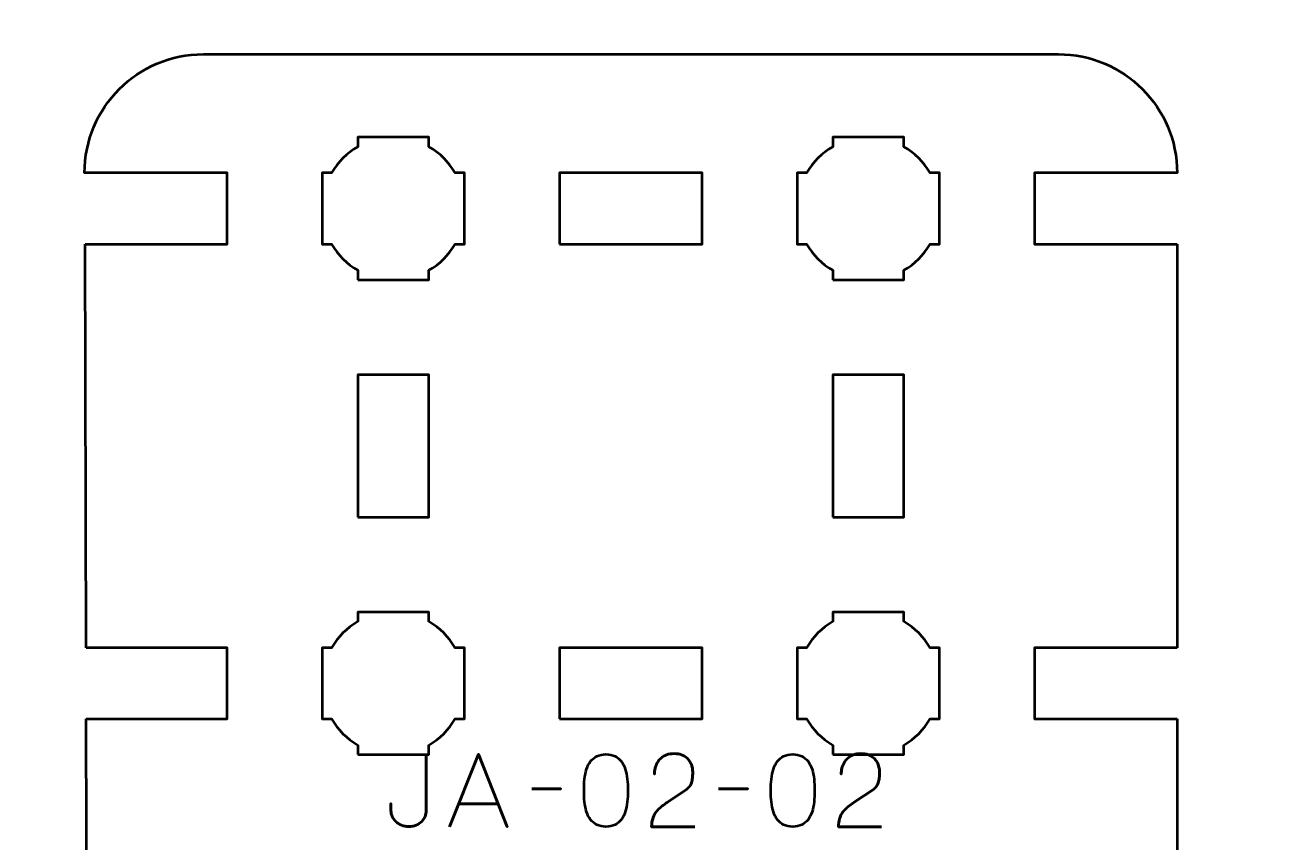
# Model space of a CAD drawing. Header units: centimetres. Extents: x -21 to 0, y -29.7 to 0.
# Drawn here: x -10.5 to -5.18, y -26.37 to -22.93 of the extents above; entities that cross this region are included whole.
import ezdxf

# ---------------------------------------------------------------- set-up
doc = ezdxf.new("R2010")
doc.units = ezdxf.units.CM
doc.header["$MEASUREMENT"] = 0
doc.layers.add('Layer 1', color=7, linetype='Continuous')

msp = doc.modelspace()

# ---------------------------------------------------------------- linework, layer by layer
at = {"layer": 'Layer 1', "lineweight": 53}
for points in [[(-8.25001, -23.85), (-7.65001, -23.85), (-7.65001, -23.55), (-8.25001, -23.55), (-8.25001, -23.85)], [(-8.25001, -25.85), (-7.65001, -25.85), (-7.65001, -25.55), (-8.25001, -25.55), (-8.25001, -25.85)]]:
    msp.add_lwpolyline(points, close=True, dxfattribs=at)
at = {"layer": 'Layer 1', "color": 1, "lineweight": 53}
msp.add_open_spline([(-21.00003, -29.19995), (-21.00003, -29.19995), (-21.00003, -3.49992), (-21.00003, -3.49992), (-21.00003, -3.49992), (-21.00003, -3.41709), (-20.93286, -3.34992), (-20.85003, -3.34992), (-20.85003, -3.34992), (-20.7672, -3.34992), (-20.70003, -3.28275), (-20.70003, -3.19992), (-20.70003, -3.19992), (-20.70003, -3.11709), (-20.7672, -3.04992), (-20.85003, -3.04992), (-20.85003, -3.04992), (-20.93286, -3.04992), (-21.00003, -2.98275), (-21.00003, -2.89992), (-21.00003, -2.89992), (-21.00003, -2.81709), (-20.93286, -2.74992), (-20.85003, -2.74992), (-20.85003, -2.74992), (-20.7672, -2.74992), (-20.70003, -2.68275), (-20.70003, -2.59992), (-20.70003, -2.59992), (-20.70003, -2.51709), (-20.7672, -2.44992), (-20.85003, -2.44992), (-20.85003, -2.44992), (-20.93286, -2.44992), (-21.00003, -2.38275), (-21.00003, -2.29992), (-21.00003, -2.29992), (-21.00003, -2.21709), (-20.93286, -2.14992), (-20.85003, -2.14992), (-20.85003, -2.14992), (-20.7672, -2.14992), (-20.70003, -2.08275), (-20.70003, -1.99992), (-20.70003, -1.99992), (-20.70003, -1.91709), (-20.7672, -1.84992), (-20.85003, -1.84992), (-20.85003, -1.84992), (-20.93286, -1.84992), (-21.00003, -1.78275), (-21.00003, -1.69992), (-21.00003, -1.69992), (-21.00003, -1.61709), (-20.93286, -1.54992), (-20.85003, -1.54992), (-20.85003, -1.54992), (-20.7672, -1.54992), (-20.70003, -1.48275), (-20.70003, -1.39992), (-20.70003, -1.39992), (-20.70003, -1.31709), (-20.7672, -1.24992), (-20.85003, -1.24992), (-20.85003, -1.24992), (-20.93286, -1.24992), (-21.00003, -1.18275), (-21.00003, -1.09992), (-21.00003, -1.09992), (-21.00003, -1.09992), (-21.00003, -0.49992), (-21.00003, -0.49992), (-21.00003, -0.49992), (-21.00003, -0.22295), (-20.77694, 0.00004), (-20.49994, 0.00004), (-20.49994, 0.00004), (-20.49994, 0.00004), (-0.50008, 0.00004), (-0.50008, 0.00004), (-0.50008, 0.00004), (-0.22294, 0.00004), (0.00002, -0.22295), (0.00002, -0.49992), (0.00002, -0.49992), (0.00002, -0.49992), (0.00002, -29.19995), (0.00002, -29.19995), (0.00002, -29.19995), (0.00002, -29.47695), (-0.22294, -29.70004), (-0.50008, -29.70004), (-0.50008, -29.70004), (-0.50008, -29.70004), (-20.49994, -29.70004), (-20.49994, -29.70004), (-20.49994, -29.70004), (-20.77694, -29.70004), (-21.00003, -29.47695), (-21.00003, -29.19995)], degree=3, knots=[0, 0, 0, 0, 0.04, 0.04, 0.04, 0.04, 0.08, 0.08, 0.08, 0.08, 0.12, 0.12, 0.12, 0.12, 0.16, 0.16, 0.16, 0.16, 0.2, 0.2, 0.2, 0.2, 0.24, 0.24, 0.24, 0.24, 0.28, 0.28, 0.28, 0.28, 0.32, 0.32, 0.32, 0.32, 0.36, 0.36, 0.36, 0.36, 0.4, 0.4, 0.4, 0.4, 0.44, 0.44, 0.44, 0.44, 0.48, 0.48, 0.48, 0.48, 0.52, 0.52, 0.52, 0.52, 0.56, 0.56, 0.56, 0.56, 0.6, 0.6, 0.6, 0.6, 0.64, 0.64, 0.64, 0.64, 0.68, 0.68, 0.68, 0.68, 0.72, 0.72, 0.72, 0.72, 0.76, 0.76, 0.76, 0.76, 0.8, 0.8, 0.8, 0.8, 0.84, 0.84, 0.84, 0.84, 0.88, 0.88, 0.88, 0.88, 0.92, 0.92, 0.92, 0.92, 0.96, 0.96, 0.96, 0.96, 1, 1, 1, 1], dxfattribs=at)
at = {"layer": 'Layer 1', "lineweight": 53}
for points, knots in [([(-10.24813, -23.85), (-10.24813, -23.85), (-9.65001, -23.85), (-9.65001, -23.85), (-9.65001, -23.85), (-9.65001, -23.85), (-9.65001, -23.55), (-9.65001, -23.55), (-9.65001, -23.55), (-9.65001, -23.55), (-10.25001, -23.55), (-10.25001, -23.55), (-10.25001, -23.55), (-10.25001, -23.27391), (-10.0261, -23.05), (-9.75001, -23.05), (-9.75001, -23.05), (-9.75001, -23.05), (-6.15001, -23.05), (-6.15001, -23.05), (-6.15001, -23.05), (-5.87392, -23.05), (-5.65001, -23.27391), (-5.65001, -23.55), (-5.65001, -23.55), (-5.65001, -23.55), (-6.25001, -23.55), (-6.25001, -23.55), (-6.25001, -23.55), (-6.25001, -23.55), (-6.25001, -23.85), (-6.25001, -23.85), (-6.25001, -23.85), (-6.25001, -23.85), (-5.65001, -23.85), (-5.65001, -23.85)], [0, 0, 0, 0, 0.1111111, 0.1111111, 0.1111111, 0.1111111, 0.2222222, 0.2222222, 0.2222222, 0.2222222, 0.3333333, 0.3333333, 0.3333333, 0.3333333, 0.4444444, 0.4444444, 0.4444444, 0.4444444, 0.5555556, 0.5555556, 0.5555556, 0.5555556, 0.6666667, 0.6666667, 0.6666667, 0.6666667, 0.7777778, 0.7777778, 0.7777778, 0.7777778, 0.8888889, 0.8888889, 0.8888889, 0.8888889, 1, 1, 1, 1]), ([(-9.10001, -24), (-9.10001, -24), (-9.10001, -23.95985), (-9.10001, -23.95985), (-9.10001, -23.95985), (-9.14554, -23.9335), (-9.1835, -23.89553), (-9.20985, -23.85), (-9.20985, -23.85), (-9.20985, -23.85), (-9.25001, -23.85), (-9.25001, -23.85), (-9.25001, -23.85), (-9.25001, -23.85), (-9.25001, -23.7), (-9.25001, -23.7), (-9.25001, -23.7), (-9.25001, -23.7), (-9.25001, -23.55), (-9.25001, -23.55), (-9.25001, -23.55), (-9.25001, -23.55), (-9.20985, -23.55), (-9.20985, -23.55), (-9.20985, -23.55), (-9.1835, -23.50447), (-9.14554, -23.4665), (-9.10001, -23.44015), (-9.10001, -23.44015), (-9.10001, -23.44015), (-9.10001, -23.4), (-9.10001, -23.4), (-9.10001, -23.4), (-9.10001, -23.4), (-8.95001, -23.4), (-8.95001, -23.4), (-8.95001, -23.4), (-8.95001, -23.4), (-8.80001, -23.4), (-8.80001, -23.4), (-8.80001, -23.4), (-8.80001, -23.4), (-8.80001, -23.44015), (-8.80001, -23.44015), (-8.80001, -23.44015), (-8.75448, -23.4665), (-8.71652, -23.50447), (-8.69017, -23.55), (-8.69017, -23.55), (-8.69017, -23.55), (-8.65001, -23.55), (-8.65001, -23.55), (-8.65001, -23.55), (-8.65001, -23.55), (-8.65001, -23.7), (-8.65001, -23.7), (-8.65001, -23.7), (-8.65001, -23.7), (-8.65001, -23.85), (-8.65001, -23.85), (-8.65001, -23.85), (-8.65001, -23.85), (-8.69017, -23.85), (-8.69017, -23.85), (-8.69017, -23.85), (-8.71652, -23.89553), (-8.75448, -23.9335), (-8.80001, -23.95985), (-8.80001, -23.95985), (-8.80001, -23.95985), (-8.80001, -24), (-8.80001, -24), (-8.80001, -24), (-8.80001, -24), (-8.95001, -24), (-8.95001, -24), (-8.95001, -24), (-8.95001, -24), (-9.10001, -24), (-9.10001, -24)], [0, 0, 0, 0, 0.05, 0.05, 0.05, 0.05, 0.1, 0.1, 0.1, 0.1, 0.15, 0.15, 0.15, 0.15, 0.2, 0.2, 0.2, 0.2, 0.25, 0.25, 0.25, 0.25, 0.3, 0.3, 0.3, 0.3, 0.35, 0.35, 0.35, 0.35, 0.4, 0.4, 0.4, 0.4, 0.45, 0.45, 0.45, 0.45, 0.5, 0.5, 0.5, 0.5, 0.55, 0.55, 0.55, 0.55, 0.6, 0.6, 0.6, 0.6, 0.65, 0.65, 0.65, 0.65, 0.7, 0.7, 0.7, 0.7, 0.75, 0.75, 0.75, 0.75, 0.8, 0.8, 0.8, 0.8, 0.85, 0.85, 0.85, 0.85, 0.9, 0.9, 0.9, 0.9, 0.95, 0.95, 0.95, 0.95, 1, 1, 1, 1]), ([(-7.10001, -24), (-7.10001, -24), (-7.10001, -23.95985), (-7.10001, -23.95985), (-7.10001, -23.95985), (-7.14554, -23.9335), (-7.1835, -23.89553), (-7.20985, -23.85), (-7.20985, -23.85), (-7.20985, -23.85), (-7.25001, -23.85), (-7.25001, -23.85), (-7.25001, -23.85), (-7.25001, -23.85), (-7.25001, -23.7), (-7.25001, -23.7), (-7.25001, -23.7), (-7.25001, -23.7), (-7.25001, -23.55), (-7.25001, -23.55), (-7.25001, -23.55), (-7.25001, -23.55), (-7.20985, -23.55), (-7.20985, -23.55), (-7.20985, -23.55), (-7.1835, -23.50447), (-7.14554, -23.4665), (-7.10001, -23.44015), (-7.10001, -23.44015), (-7.10001, -23.44015), (-7.10001, -23.4), (-7.10001, -23.4), (-7.10001, -23.4), (-7.10001, -23.4), (-6.95001, -23.4), (-6.95001, -23.4), (-6.95001, -23.4), (-6.95001, -23.4), (-6.80001, -23.4), (-6.80001, -23.4), (-6.80001, -23.4), (-6.80001, -23.4), (-6.80001, -23.44015), (-6.80001, -23.44015), (-6.80001, -23.44015), (-6.75448, -23.4665), (-6.71652, -23.50447), (-6.69017, -23.55), (-6.69017, -23.55), (-6.69017, -23.55), (-6.65001, -23.55), (-6.65001, -23.55), (-6.65001, -23.55), (-6.65001, -23.55), (-6.65001, -23.7), (-6.65001, -23.7), (-6.65001, -23.7), (-6.65001, -23.7), (-6.65001, -23.85), (-6.65001, -23.85), (-6.65001, -23.85), (-6.65001, -23.85), (-6.69017, -23.85), (-6.69017, -23.85), (-6.69017, -23.85), (-6.71652, -23.89553), (-6.75448, -23.9335), (-6.80001, -23.95985), (-6.80001, -23.95985), (-6.80001, -23.95985), (-6.80001, -24), (-6.80001, -24), (-6.80001, -24), (-6.80001, -24), (-6.95001, -24), (-6.95001, -24), (-6.95001, -24), (-6.95001, -24), (-7.10001, -24), (-7.10001, -24)], [0, 0, 0, 0, 0.05, 0.05, 0.05, 0.05, 0.1, 0.1, 0.1, 0.1, 0.15, 0.15, 0.15, 0.15, 0.2, 0.2, 0.2, 0.2, 0.25, 0.25, 0.25, 0.25, 0.3, 0.3, 0.3, 0.3, 0.35, 0.35, 0.35, 0.35, 0.4, 0.4, 0.4, 0.4, 0.45, 0.45, 0.45, 0.45, 0.5, 0.5, 0.5, 0.5, 0.55, 0.55, 0.55, 0.55, 0.6, 0.6, 0.6, 0.6, 0.65, 0.65, 0.65, 0.65, 0.7, 0.7, 0.7, 0.7, 0.75, 0.75, 0.75, 0.75, 0.8, 0.8, 0.8, 0.8, 0.85, 0.85, 0.85, 0.85, 0.9, 0.9, 0.9, 0.9, 0.95, 0.95, 0.95, 0.95, 1, 1, 1, 1]), ([(-9.10001, -25), (-9.10001, -25), (-9.10001, -24.4), (-9.10001, -24.4), (-9.10001, -24.4), (-9.10001, -24.4), (-8.80001, -24.4), (-8.80001, -24.4), (-8.80001, -24.4), (-8.80001, -24.4), (-8.80001, -25), (-8.80001, -25), (-8.80001, -25), (-8.80001, -25), (-9.10001, -25), (-9.10001, -25)], [0, 0, 0, 0, 0.25, 0.25, 0.25, 0.25, 0.5, 0.5, 0.5, 0.5, 0.75, 0.75, 0.75, 0.75, 1, 1, 1, 1]), ([(-7.10001, -25), (-7.10001, -25), (-7.10001, -24.4), (-7.10001, -24.4), (-7.10001, -24.4), (-7.10001, -24.4), (-6.80001, -24.4), (-6.80001, -24.4), (-6.80001, -24.4), (-6.80001, -24.4), (-6.80001, -25), (-6.80001, -25), (-6.80001, -25), (-6.80001, -25), (-7.10001, -25), (-7.10001, -25)], [0, 0, 0, 0, 0.25, 0.25, 0.25, 0.25, 0.5, 0.5, 0.5, 0.5, 0.75, 0.75, 0.75, 0.75, 1, 1, 1, 1]), ([(-9.10001, -26), (-9.10001, -26), (-9.10001, -25.95985), (-9.10001, -25.95985), (-9.10001, -25.95985), (-9.14554, -25.9335), (-9.1835, -25.89553), (-9.20985, -25.85), (-9.20985, -25.85), (-9.20985, -25.85), (-9.25001, -25.85), (-9.25001, -25.85), (-9.25001, -25.85), (-9.25001, -25.85), (-9.25001, -25.7), (-9.25001, -25.7), (-9.25001, -25.7), (-9.25001, -25.7), (-9.25001, -25.55), (-9.25001, -25.55), (-9.25001, -25.55), (-9.25001, -25.55), (-9.20985, -25.55), (-9.20985, -25.55), (-9.20985, -25.55), (-9.1835, -25.50447), (-9.14554, -25.4665), (-9.10001, -25.44015), (-9.10001, -25.44015), (-9.10001, -25.44015), (-9.10001, -25.4), (-9.10001, -25.4), (-9.10001, -25.4), (-9.10001, -25.4), (-8.95001, -25.4), (-8.95001, -25.4), (-8.95001, -25.4), (-8.95001, -25.4), (-8.80001, -25.4), (-8.80001, -25.4), (-8.80001, -25.4), (-8.80001, -25.4), (-8.80001, -25.44015), (-8.80001, -25.44015), (-8.80001, -25.44015), (-8.75448, -25.4665), (-8.71652, -25.50447), (-8.69017, -25.55), (-8.69017, -25.55), (-8.69017, -25.55), (-8.65001, -25.55), (-8.65001, -25.55), (-8.65001, -25.55), (-8.65001, -25.55), (-8.65001, -25.7), (-8.65001, -25.7), (-8.65001, -25.7), (-8.65001, -25.7), (-8.65001, -25.85), (-8.65001, -25.85), (-8.65001, -25.85), (-8.65001, -25.85), (-8.69017, -25.85), (-8.69017, -25.85), (-8.69017, -25.85), (-8.71652, -25.89553), (-8.75448, -25.9335), (-8.80001, -25.95985), (-8.80001, -25.95985), (-8.80001, -25.95985), (-8.80001, -26), (-8.80001, -26), (-8.80001, -26), (-8.80001, -26), (-8.95001, -26), (-8.95001, -26), (-8.95001, -26), (-8.95001, -26), (-9.10001, -26), (-9.10001, -26)], [0, 0, 0, 0, 0.05, 0.05, 0.05, 0.05, 0.1, 0.1, 0.1, 0.1, 0.15, 0.15, 0.15, 0.15, 0.2, 0.2, 0.2, 0.2, 0.25, 0.25, 0.25, 0.25, 0.3, 0.3, 0.3, 0.3, 0.35, 0.35, 0.35, 0.35, 0.4, 0.4, 0.4, 0.4, 0.45, 0.45, 0.45, 0.45, 0.5, 0.5, 0.5, 0.5, 0.55, 0.55, 0.55, 0.55, 0.6, 0.6, 0.6, 0.6, 0.65, 0.65, 0.65, 0.65, 0.7, 0.7, 0.7, 0.7, 0.75, 0.75, 0.75, 0.75, 0.8, 0.8, 0.8, 0.8, 0.85, 0.85, 0.85, 0.85, 0.9, 0.9, 0.9, 0.9, 0.95, 0.95, 0.95, 0.95, 1, 1, 1, 1]), ([(-7.10001, -26), (-7.10001, -26), (-7.10001, -25.95985), (-7.10001, -25.95985), (-7.10001, -25.95985), (-7.14554, -25.9335), (-7.1835, -25.89553), (-7.20985, -25.85), (-7.20985, -25.85), (-7.20985, -25.85), (-7.25001, -25.85), (-7.25001, -25.85), (-7.25001, -25.85), (-7.25001, -25.85), (-7.25001, -25.7), (-7.25001, -25.7), (-7.25001, -25.7), (-7.25001, -25.7), (-7.25001, -25.55), (-7.25001, -25.55), (-7.25001, -25.55), (-7.25001, -25.55), (-7.20985, -25.55), (-7.20985, -25.55), (-7.20985, -25.55), (-7.1835, -25.50447), (-7.14554, -25.4665), (-7.10001, -25.44015), (-7.10001, -25.44015), (-7.10001, -25.44015), (-7.10001, -25.4), (-7.10001, -25.4), (-7.10001, -25.4), (-7.10001, -25.4), (-6.95001, -25.4), (-6.95001, -25.4), (-6.95001, -25.4), (-6.95001, -25.4), (-6.80001, -25.4), (-6.80001, -25.4), (-6.80001, -25.4), (-6.80001, -25.4), (-6.80001, -25.44015), (-6.80001, -25.44015), (-6.80001, -25.44015), (-6.75448, -25.4665), (-6.71652, -25.50447), (-6.69017, -25.55), (-6.69017, -25.55), (-6.69017, -25.55), (-6.65001, -25.55), (-6.65001, -25.55), (-6.65001, -25.55), (-6.65001, -25.55), (-6.65001, -25.7), (-6.65001, -25.7), (-6.65001, -25.7), (-6.65001, -25.7), (-6.65001, -25.85), (-6.65001, -25.85), (-6.65001, -25.85), (-6.65001, -25.85), (-6.69017, -25.85), (-6.69017, -25.85), (-6.69017, -25.85), (-6.71652, -25.89553), (-6.75448, -25.9335), (-6.80001, -25.95985), (-6.80001, -25.95985), (-6.80001, -25.95985), (-6.80001, -26), (-6.80001, -26), (-6.80001, -26), (-6.80001, -26), (-6.95001, -26), (-6.95001, -26), (-6.95001, -26), (-6.95001, -26), (-7.10001, -26), (-7.10001, -26)], [0, 0, 0, 0, 0.05, 0.05, 0.05, 0.05, 0.1, 0.1, 0.1, 0.1, 0.15, 0.15, 0.15, 0.15, 0.2, 0.2, 0.2, 0.2, 0.25, 0.25, 0.25, 0.25, 0.3, 0.3, 0.3, 0.3, 0.35, 0.35, 0.35, 0.35, 0.4, 0.4, 0.4, 0.4, 0.45, 0.45, 0.45, 0.45, 0.5, 0.5, 0.5, 0.5, 0.55, 0.55, 0.55, 0.55, 0.6, 0.6, 0.6, 0.6, 0.65, 0.65, 0.65, 0.65, 0.7, 0.7, 0.7, 0.7, 0.75, 0.75, 0.75, 0.75, 0.8, 0.8, 0.8, 0.8, 0.85, 0.85, 0.85, 0.85, 0.9, 0.9, 0.9, 0.9, 0.95, 0.95, 0.95, 0.95, 1, 1, 1, 1]), ([(-10.24282, -25.85), (-10.24282, -25.85), (-9.65001, -25.85), (-9.65001, -25.85), (-9.65001, -25.85), (-9.65001, -25.85), (-9.65001, -25.55), (-9.65001, -25.55), (-9.65001, -25.55), (-9.65001, -25.55), (-10.24362, -25.55), (-10.24362, -25.55)], [0, 0, 0, 0, 0.3333333, 0.3333333, 0.3333333, 0.3333333, 0.6666667, 0.6666667, 0.6666667, 0.6666667, 1, 1, 1, 1]), ([(-5.65001, -25.55), (-5.65001, -25.55), (-6.25001, -25.55), (-6.25001, -25.55), (-6.25001, -25.55), (-6.25001, -25.55), (-6.25001, -25.85), (-6.25001, -25.85), (-6.25001, -25.85), (-6.25001, -25.85), (-5.65001, -25.85), (-5.65001, -25.85)], [0, 0, 0, 0, 0.3333333, 0.3333333, 0.3333333, 0.3333333, 0.6666667, 0.6666667, 0.6666667, 0.6666667, 1, 1, 1, 1])]:
    msp.add_open_spline(points, degree=3, knots=knots, dxfattribs=at)
at = {"layer": 'Layer 1', "color": 3, "lineweight": 53}
for points in [[(-10.24362, -25.55), (-10.24362, -25.55), (-10.24813, -23.85), (-10.24813, -23.85)], [(-5.65001, -23.85), (-5.65001, -23.85), (-5.65001, -25.55), (-5.65001, -25.55)], [(-10.23751, -27.85), (-10.23751, -27.85), (-10.24282, -25.85), (-10.24282, -25.85)], [(-5.65001, -25.85), (-5.65001, -25.85), (-5.65001, -27.55001), (-5.65001, -27.55001)]]:
    msp.add_open_spline(points, degree=3, dxfattribs=at)
at = {"layer": 'Layer 1', "color": 5, "lineweight": 53}
for points, knots in [([(-8.81148, -26.00035), (-8.81148, -26.00035), (-8.8119, -26.23742), (-8.8119, -26.23742), (-8.8119, -26.23742), (-8.8119, -26.24511), (-8.81353, -26.25287), (-8.81663, -26.26056), (-8.81663, -26.26056), (-8.81981, -26.26832), (-8.82446, -26.27538), (-8.8306, -26.28187), (-8.8306, -26.28187), (-8.83681, -26.28829), (-8.84436, -26.29351), (-8.85332, -26.29739), (-8.85332, -26.29739), (-8.86235, -26.30134), (-8.87265, -26.30332), (-8.88429, -26.30346), (-8.88429, -26.30346), (-8.89594, -26.30346), (-8.90645, -26.30155), (-8.91576, -26.29781), (-8.91576, -26.29781), (-8.92508, -26.294), (-8.93305, -26.28892), (-8.93961, -26.2825), (-8.93961, -26.2825), (-8.94624, -26.27608), (-8.95125, -26.26903), (-8.95478, -26.26119), (-8.95478, -26.26119), (-8.95831, -26.25336), (-8.96007, -26.24546), (-8.96007, -26.23742), (-8.96007, -26.23742), (-8.96007, -26.23742), (-8.96007, -26.20609), (-8.96007, -26.20609), (-8.96007, -26.20609), (-8.96007, -26.20609), (-8.96007, -26.23742), (-8.96007, -26.23742), (-8.96007, -26.23742), (-8.96007, -26.24546), (-8.95831, -26.25336), (-8.95478, -26.26119), (-8.95478, -26.26119), (-8.95125, -26.26903), (-8.94624, -26.27608), (-8.93961, -26.2825), (-8.93961, -26.2825), (-8.93305, -26.28892), (-8.92508, -26.294), (-8.91576, -26.29781), (-8.91576, -26.29781), (-8.90645, -26.30155), (-8.89594, -26.30346), (-8.88429, -26.30346), (-8.88429, -26.30346), (-8.87265, -26.30332), (-8.86235, -26.30134), (-8.85332, -26.29739), (-8.85332, -26.29739), (-8.84436, -26.29351), (-8.83681, -26.28829), (-8.8306, -26.28187), (-8.8306, -26.28187), (-8.82446, -26.27538), (-8.81981, -26.26832), (-8.81663, -26.26056), (-8.81663, -26.26056), (-8.81353, -26.25287), (-8.8119, -26.24511), (-8.8119, -26.23742), (-8.8119, -26.23742), (-8.8119, -26.23742), (-8.81148, -26.00035), (-8.81148, -26.00035)], [0, 0, 0, 0, 0.05, 0.05, 0.05, 0.05, 0.1, 0.1, 0.1, 0.1, 0.15, 0.15, 0.15, 0.15, 0.2, 0.2, 0.2, 0.2, 0.25, 0.25, 0.25, 0.25, 0.3, 0.3, 0.3, 0.3, 0.35, 0.35, 0.35, 0.35, 0.4, 0.4, 0.4, 0.4, 0.45, 0.45, 0.45, 0.45, 0.5, 0.5, 0.5, 0.5, 0.55, 0.55, 0.55, 0.55, 0.6, 0.6, 0.6, 0.6, 0.65, 0.65, 0.65, 0.65, 0.7, 0.7, 0.7, 0.7, 0.75, 0.75, 0.75, 0.75, 0.8, 0.8, 0.8, 0.8, 0.85, 0.85, 0.85, 0.85, 0.9, 0.9, 0.9, 0.9, 0.95, 0.95, 0.95, 0.95, 1, 1, 1, 1]), ([(-8.71327, -26.30388), (-8.71327, -26.30388), (-8.5922, -25.99866), (-8.5922, -25.99866), (-8.5922, -25.99866), (-8.5922, -25.99866), (-8.4707, -26.30388), (-8.4707, -26.30388), (-8.4707, -26.30388), (-8.4707, -26.30388), (-8.5922, -25.99866), (-8.5922, -25.99866), (-8.5922, -25.99866), (-8.5922, -25.99866), (-8.71327, -26.30388), (-8.71327, -26.30388)], [0, 0, 0, 0, 0.25, 0.25, 0.25, 0.25, 0.5, 0.5, 0.5, 0.5, 0.75, 0.75, 0.75, 0.75, 1, 1, 1, 1]), ([(-8.05499, -26.30388), (-8.04018, -26.30381), (-8.02741, -26.3012), (-8.01675, -26.29612), (-8.01675, -26.29612), (-8.00617, -26.29104), (-7.99735, -26.28377), (-7.9903, -26.27453), (-7.9903, -26.27453), (-7.98331, -26.26522), (-7.97781, -26.25421), (-7.97372, -26.24151), (-7.97372, -26.24151), (-7.96969, -26.22881), (-7.9668, -26.21491), (-7.96518, -26.19967), (-7.96518, -26.19967), (-7.96348, -26.18443), (-7.96264, -26.16841), (-7.96271, -26.15148), (-7.96271, -26.15148), (-7.96264, -26.13462), (-7.96348, -26.1186), (-7.96518, -26.10343), (-7.96518, -26.10343), (-7.9668, -26.08826), (-7.96969, -26.07429), (-7.97372, -26.06159), (-7.97372, -26.06159), (-7.97781, -26.04896), (-7.98331, -26.03796), (-7.9903, -26.02857), (-7.9903, -26.02857), (-7.99735, -26.01926), (-8.00617, -26.01199), (-8.01675, -26.00691), (-8.01675, -26.00691), (-8.02741, -26.00176), (-8.04018, -25.99915), (-8.05499, -25.99908), (-8.05499, -25.99908), (-8.06981, -25.99915), (-8.08258, -26.00176), (-8.09324, -26.00691), (-8.09324, -26.00691), (-8.10382, -26.01199), (-8.11264, -26.01926), (-8.11969, -26.02857), (-8.11969, -26.02857), (-8.12668, -26.03796), (-8.13218, -26.04896), (-8.13627, -26.06159), (-8.13627, -26.06159), (-8.1403, -26.07429), (-8.14319, -26.08826), (-8.14481, -26.10343), (-8.14481, -26.10343), (-8.1465, -26.1186), (-8.14735, -26.13462), (-8.14728, -26.15148), (-8.14728, -26.15148), (-8.14735, -26.16841), (-8.1465, -26.18443), (-8.14481, -26.19967), (-8.14481, -26.19967), (-8.14319, -26.21491), (-8.1403, -26.22881), (-8.13627, -26.24151), (-8.13627, -26.24151), (-8.13218, -26.25421), (-8.12668, -26.26522), (-8.11969, -26.27453), (-8.11969, -26.27453), (-8.11264, -26.28377), (-8.10382, -26.29104), (-8.09324, -26.29612), (-8.09324, -26.29612), (-8.08258, -26.3012), (-8.06981, -26.30381), (-8.05499, -26.30388)], [0, 0, 0, 0, 0.05, 0.05, 0.05, 0.05, 0.1, 0.1, 0.1, 0.1, 0.15, 0.15, 0.15, 0.15, 0.2, 0.2, 0.2, 0.2, 0.25, 0.25, 0.25, 0.25, 0.3, 0.3, 0.3, 0.3, 0.35, 0.35, 0.35, 0.35, 0.4, 0.4, 0.4, 0.4, 0.45, 0.45, 0.45, 0.45, 0.5, 0.5, 0.5, 0.5, 0.55, 0.55, 0.55, 0.55, 0.6, 0.6, 0.6, 0.6, 0.65, 0.65, 0.65, 0.65, 0.7, 0.7, 0.7, 0.7, 0.75, 0.75, 0.75, 0.75, 0.8, 0.8, 0.8, 0.8, 0.85, 0.85, 0.85, 0.85, 0.9, 0.9, 0.9, 0.9, 0.95, 0.95, 0.95, 0.95, 1, 1, 1, 1]), ([(-8.05499, -26.30388), (-8.04018, -26.30381), (-8.02741, -26.3012), (-8.01675, -26.29612), (-8.01675, -26.29612), (-8.00617, -26.29104), (-7.99735, -26.28377), (-7.9903, -26.27453), (-7.9903, -26.27453), (-7.98331, -26.26522), (-7.97781, -26.25421), (-7.97372, -26.24151), (-7.97372, -26.24151), (-7.96969, -26.22881), (-7.9668, -26.21491), (-7.96518, -26.19967), (-7.96518, -26.19967), (-7.96348, -26.18443), (-7.96264, -26.16841), (-7.96271, -26.15148), (-7.96271, -26.15148), (-7.96264, -26.13462), (-7.96348, -26.1186), (-7.96518, -26.10343), (-7.96518, -26.10343), (-7.9668, -26.08826), (-7.96969, -26.07429), (-7.97372, -26.06159), (-7.97372, -26.06159), (-7.97781, -26.04896), (-7.98331, -26.03796), (-7.9903, -26.02857), (-7.9903, -26.02857), (-7.99735, -26.01926), (-8.00617, -26.01199), (-8.01675, -26.00691), (-8.01675, -26.00691), (-8.02741, -26.00176), (-8.04018, -25.99915), (-8.05499, -25.99908), (-8.05499, -25.99908), (-8.06981, -25.99915), (-8.08258, -26.00176), (-8.09324, -26.00691), (-8.09324, -26.00691), (-8.10382, -26.01199), (-8.11264, -26.01926), (-8.11969, -26.02857), (-8.11969, -26.02857), (-8.12668, -26.03796), (-8.13218, -26.04896), (-8.13627, -26.06159), (-8.13627, -26.06159), (-8.1403, -26.07429), (-8.14319, -26.08826), (-8.14481, -26.10343), (-8.14481, -26.10343), (-8.1465, -26.1186), (-8.14735, -26.13462), (-8.14728, -26.15148), (-8.14728, -26.15148), (-8.14735, -26.16841), (-8.1465, -26.18443), (-8.14481, -26.19967), (-8.14481, -26.19967), (-8.14319, -26.21491), (-8.1403, -26.22881), (-8.13627, -26.24151), (-8.13627, -26.24151), (-8.13218, -26.25421), (-8.12668, -26.26522), (-8.11969, -26.27453), (-8.11969, -26.27453), (-8.11264, -26.28377), (-8.10382, -26.29104), (-8.09324, -26.29612), (-8.09324, -26.29612), (-8.08258, -26.3012), (-8.06981, -26.30381), (-8.05499, -26.30388)], [0, 0, 0, 0, 0.05, 0.05, 0.05, 0.05, 0.1, 0.1, 0.1, 0.1, 0.15, 0.15, 0.15, 0.15, 0.2, 0.2, 0.2, 0.2, 0.25, 0.25, 0.25, 0.25, 0.3, 0.3, 0.3, 0.3, 0.35, 0.35, 0.35, 0.35, 0.4, 0.4, 0.4, 0.4, 0.45, 0.45, 0.45, 0.45, 0.5, 0.5, 0.5, 0.5, 0.55, 0.55, 0.55, 0.55, 0.6, 0.6, 0.6, 0.6, 0.65, 0.65, 0.65, 0.65, 0.7, 0.7, 0.7, 0.7, 0.75, 0.75, 0.75, 0.75, 0.8, 0.8, 0.8, 0.8, 0.85, 0.85, 0.85, 0.85, 0.9, 0.9, 0.9, 0.9, 0.95, 0.95, 0.95, 0.95, 1, 1, 1, 1]), ([(-7.68077, -26.30388), (-7.68077, -26.30388), (-7.86238, -26.30388), (-7.86238, -26.30388), (-7.86238, -26.30388), (-7.86203, -26.2916), (-7.86048, -26.28074), (-7.85786, -26.27142), (-7.85786, -26.27142), (-7.85518, -26.26211), (-7.85159, -26.25393), (-7.84714, -26.24687), (-7.84714, -26.24687), (-7.84262, -26.23982), (-7.83747, -26.23354), (-7.83162, -26.22803), (-7.83162, -26.22803), (-7.82576, -26.22246), (-7.81948, -26.21738), (-7.81271, -26.21258), (-7.81271, -26.21258), (-7.80594, -26.20785), (-7.79895, -26.20313), (-7.79168, -26.19847), (-7.79168, -26.19847), (-7.79168, -26.19847), (-7.71929, -26.15021), (-7.71929, -26.15021), (-7.71929, -26.15021), (-7.71189, -26.14499), (-7.7061, -26.13928), (-7.70201, -26.13314), (-7.70201, -26.13314), (-7.69785, -26.127), (-7.69495, -26.12051), (-7.69319, -26.11366), (-7.69319, -26.11366), (-7.6915, -26.10689), (-7.69044, -26.09991), (-7.69009, -26.09285), (-7.69009, -26.09285), (-7.68973, -26.08572), (-7.68959, -26.0786), (-7.68966, -26.07147), (-7.68966, -26.07147), (-7.68966, -26.06562), (-7.69044, -26.05934), (-7.69199, -26.05256), (-7.69199, -26.05256), (-7.69361, -26.04586), (-7.69615, -26.03916), (-7.69975, -26.03253), (-7.69975, -26.03253), (-7.70335, -26.02589), (-7.70815, -26.01983), (-7.71414, -26.01432), (-7.71414, -26.01432), (-7.72014, -26.00889), (-7.72755, -26.00452), (-7.73637, -26.0012), (-7.73637, -26.0012), (-7.74519, -25.99788), (-7.75556, -25.99619), (-7.76755, -25.99612), (-7.76755, -25.99612), (-7.77962, -25.99619), (-7.79027, -25.99788), (-7.79945, -26.00113), (-7.79945, -26.00113), (-7.80862, -26.00437), (-7.81645, -26.00889), (-7.82294, -26.0146), (-7.82294, -26.0146), (-7.82943, -26.02032), (-7.83465, -26.02695), (-7.83874, -26.03436), (-7.83874, -26.03436), (-7.84284, -26.04177), (-7.8458, -26.04967), (-7.8477, -26.058), (-7.8477, -26.058), (-7.84961, -26.06632), (-7.85053, -26.07479), (-7.85053, -26.08333), (-7.85053, -26.08333), (-7.85053, -26.07479), (-7.84961, -26.06632), (-7.8477, -26.058), (-7.8477, -26.058), (-7.8458, -26.04967), (-7.84284, -26.04177), (-7.83874, -26.03436), (-7.83874, -26.03436), (-7.83465, -26.02695), (-7.82943, -26.02032), (-7.82294, -26.0146), (-7.82294, -26.0146), (-7.81645, -26.00889), (-7.80862, -26.00437), (-7.79945, -26.00113), (-7.79945, -26.00113), (-7.79027, -25.99788), (-7.77962, -25.99619), (-7.76755, -25.99612), (-7.76755, -25.99612), (-7.75556, -25.99619), (-7.74519, -25.99788), (-7.73637, -26.0012), (-7.73637, -26.0012), (-7.72755, -26.00452), (-7.72014, -26.00889), (-7.71414, -26.01432), (-7.71414, -26.01432), (-7.70815, -26.01983), (-7.70335, -26.02589), (-7.69975, -26.03253), (-7.69975, -26.03253), (-7.69615, -26.03916), (-7.69361, -26.04586), (-7.69199, -26.05256), (-7.69199, -26.05256), (-7.69044, -26.05934), (-7.68966, -26.06562), (-7.68966, -26.07147), (-7.68966, -26.07147), (-7.68959, -26.0786), (-7.68973, -26.08572), (-7.69009, -26.09285), (-7.69009, -26.09285), (-7.69044, -26.09991), (-7.6915, -26.10689), (-7.69319, -26.11366), (-7.69319, -26.11366), (-7.69495, -26.12051), (-7.69785, -26.127), (-7.70201, -26.13314), (-7.70201, -26.13314), (-7.7061, -26.13928), (-7.71189, -26.14499), (-7.71929, -26.15021), (-7.71929, -26.15021), (-7.71929, -26.15021), (-7.79168, -26.19847), (-7.79168, -26.19847), (-7.79168, -26.19847), (-7.79895, -26.20313), (-7.80594, -26.20785), (-7.81271, -26.21258), (-7.81271, -26.21258), (-7.81948, -26.21738), (-7.82576, -26.22246), (-7.83162, -26.22803), (-7.83162, -26.22803), (-7.83747, -26.23354), (-7.84262, -26.23982), (-7.84714, -26.24687), (-7.84714, -26.24687), (-7.85159, -26.25393), (-7.85518, -26.26211), (-7.85786, -26.27142), (-7.85786, -26.27142), (-7.86048, -26.28074), (-7.86203, -26.2916), (-7.86238, -26.30388), (-7.86238, -26.30388), (-7.86238, -26.30388), (-7.68077, -26.30388), (-7.68077, -26.30388)], [0, 0, 0, 0, 0.0238095, 0.0238095, 0.0238095, 0.0238095, 0.047619, 0.047619, 0.047619, 0.047619, 0.0714286, 0.0714286, 0.0714286, 0.0714286, 0.0952381, 0.0952381, 0.0952381, 0.0952381, 0.1190476, 0.1190476, 0.1190476, 0.1190476, 0.1428571, 0.1428571, 0.1428571, 0.1428571, 0.1666667, 0.1666667, 0.1666667, 0.1666667, 0.1904762, 0.1904762, 0.1904762, 0.1904762, 0.2142857, 0.2142857, 0.2142857, 0.2142857, 0.2380952, 0.2380952, 0.2380952, 0.2380952, 0.2619048, 0.2619048, 0.2619048, 0.2619048, 0.2857143, 0.2857143, 0.2857143, 0.2857143, 0.3095238, 0.3095238, 0.3095238, 0.3095238, 0.3333333, 0.3333333, 0.3333333, 0.3333333, 0.3571429, 0.3571429, 0.3571429, 0.3571429, 0.3809524, 0.3809524, 0.3809524, 0.3809524, 0.4047619, 0.4047619, 0.4047619, 0.4047619, 0.4285714, 0.4285714, 0.4285714, 0.4285714, 0.452381, 0.452381, 0.452381, 0.452381, 0.4761905, 0.4761905, 0.4761905, 0.4761905, 0.5, 0.5, 0.5, 0.5, 0.5238095, 0.5238095, 0.5238095, 0.5238095, 0.547619, 0.547619, 0.547619, 0.547619, 0.5714286, 0.5714286, 0.5714286, 0.5714286, 0.5952381, 0.5952381, 0.5952381, 0.5952381, 0.6190476, 0.6190476, 0.6190476, 0.6190476, 0.6428571, 0.6428571, 0.6428571, 0.6428571, 0.6666667, 0.6666667, 0.6666667, 0.6666667, 0.6904762, 0.6904762, 0.6904762, 0.6904762, 0.7142857, 0.7142857, 0.7142857, 0.7142857, 0.7380952, 0.7380952, 0.7380952, 0.7380952, 0.7619048, 0.7619048, 0.7619048, 0.7619048, 0.7857143, 0.7857143, 0.7857143, 0.7857143, 0.8095238, 0.8095238, 0.8095238, 0.8095238, 0.8333333, 0.8333333, 0.8333333, 0.8333333, 0.8571429, 0.8571429, 0.8571429, 0.8571429, 0.8809524, 0.8809524, 0.8809524, 0.8809524, 0.9047619, 0.9047619, 0.9047619, 0.9047619, 0.9285714, 0.9285714, 0.9285714, 0.9285714, 0.952381, 0.952381, 0.952381, 0.952381, 0.9761905, 0.9761905, 0.9761905, 0.9761905, 1, 1, 1, 1]), ([(-7.26845, -26.30388), (-7.25364, -26.30381), (-7.24087, -26.3012), (-7.23021, -26.29612), (-7.23021, -26.29612), (-7.21963, -26.29104), (-7.21081, -26.28377), (-7.20376, -26.27453), (-7.20376, -26.27453), (-7.19677, -26.26522), (-7.19127, -26.25421), (-7.18718, -26.24151), (-7.18718, -26.24151), (-7.18315, -26.22881), (-7.18026, -26.21491), (-7.17864, -26.19967), (-7.17864, -26.19967), (-7.17694, -26.18443), (-7.1761, -26.16841), (-7.17617, -26.15148), (-7.17617, -26.15148), (-7.1761, -26.13462), (-7.17694, -26.1186), (-7.17864, -26.10343), (-7.17864, -26.10343), (-7.18026, -26.08826), (-7.18315, -26.07429), (-7.18718, -26.06159), (-7.18718, -26.06159), (-7.19127, -26.04896), (-7.19677, -26.03796), (-7.20376, -26.02857), (-7.20376, -26.02857), (-7.21081, -26.01926), (-7.21963, -26.01199), (-7.23021, -26.00691), (-7.23021, -26.00691), (-7.24087, -26.00176), (-7.25364, -25.99915), (-7.26845, -25.99908), (-7.26845, -25.99908), (-7.28327, -25.99915), (-7.29604, -26.00176), (-7.3067, -26.00691), (-7.3067, -26.00691), (-7.31728, -26.01199), (-7.3261, -26.01926), (-7.33315, -26.02857), (-7.33315, -26.02857), (-7.34014, -26.03796), (-7.34564, -26.04896), (-7.34973, -26.06159), (-7.34973, -26.06159), (-7.35376, -26.07429), (-7.35665, -26.08826), (-7.35827, -26.10343), (-7.35827, -26.10343), (-7.35996, -26.1186), (-7.36081, -26.13462), (-7.36074, -26.15148), (-7.36074, -26.15148), (-7.36081, -26.16841), (-7.35996, -26.18443), (-7.35827, -26.19967), (-7.35827, -26.19967), (-7.35665, -26.21491), (-7.35376, -26.22881), (-7.34973, -26.24151), (-7.34973, -26.24151), (-7.34564, -26.25421), (-7.34014, -26.26522), (-7.33315, -26.27453), (-7.33315, -26.27453), (-7.3261, -26.28377), (-7.31728, -26.29104), (-7.3067, -26.29612), (-7.3067, -26.29612), (-7.29604, -26.3012), (-7.28327, -26.30381), (-7.26845, -26.30388)], [0, 0, 0, 0, 0.05, 0.05, 0.05, 0.05, 0.1, 0.1, 0.1, 0.1, 0.15, 0.15, 0.15, 0.15, 0.2, 0.2, 0.2, 0.2, 0.25, 0.25, 0.25, 0.25, 0.3, 0.3, 0.3, 0.3, 0.35, 0.35, 0.35, 0.35, 0.4, 0.4, 0.4, 0.4, 0.45, 0.45, 0.45, 0.45, 0.5, 0.5, 0.5, 0.5, 0.55, 0.55, 0.55, 0.55, 0.6, 0.6, 0.6, 0.6, 0.65, 0.65, 0.65, 0.65, 0.7, 0.7, 0.7, 0.7, 0.75, 0.75, 0.75, 0.75, 0.8, 0.8, 0.8, 0.8, 0.85, 0.85, 0.85, 0.85, 0.9, 0.9, 0.9, 0.9, 0.95, 0.95, 0.95, 0.95, 1, 1, 1, 1]), ([(-7.26845, -26.30388), (-7.25364, -26.30381), (-7.24087, -26.3012), (-7.23021, -26.29612), (-7.23021, -26.29612), (-7.21963, -26.29104), (-7.21081, -26.28377), (-7.20376, -26.27453), (-7.20376, -26.27453), (-7.19677, -26.26522), (-7.19127, -26.25421), (-7.18718, -26.24151), (-7.18718, -26.24151), (-7.18315, -26.22881), (-7.18026, -26.21491), (-7.17864, -26.19967), (-7.17864, -26.19967), (-7.17694, -26.18443), (-7.1761, -26.16841), (-7.17617, -26.15148), (-7.17617, -26.15148), (-7.1761, -26.13462), (-7.17694, -26.1186), (-7.17864, -26.10343), (-7.17864, -26.10343), (-7.18026, -26.08826), (-7.18315, -26.07429), (-7.18718, -26.06159), (-7.18718, -26.06159), (-7.19127, -26.04896), (-7.19677, -26.03796), (-7.20376, -26.02857), (-7.20376, -26.02857), (-7.21081, -26.01926), (-7.21963, -26.01199), (-7.23021, -26.00691), (-7.23021, -26.00691), (-7.24087, -26.00176), (-7.25364, -25.99915), (-7.26845, -25.99908), (-7.26845, -25.99908), (-7.28327, -25.99915), (-7.29604, -26.00176), (-7.3067, -26.00691), (-7.3067, -26.00691), (-7.31728, -26.01199), (-7.3261, -26.01926), (-7.33315, -26.02857), (-7.33315, -26.02857), (-7.34014, -26.03796), (-7.34564, -26.04896), (-7.34973, -26.06159), (-7.34973, -26.06159), (-7.35376, -26.07429), (-7.35665, -26.08826), (-7.35827, -26.10343), (-7.35827, -26.10343), (-7.35996, -26.1186), (-7.36081, -26.13462), (-7.36074, -26.15148), (-7.36074, -26.15148), (-7.36081, -26.16841), (-7.35996, -26.18443), (-7.35827, -26.19967), (-7.35827, -26.19967), (-7.35665, -26.21491), (-7.35376, -26.22881), (-7.34973, -26.24151), (-7.34973, -26.24151), (-7.34564, -26.25421), (-7.34014, -26.26522), (-7.33315, -26.27453), (-7.33315, -26.27453), (-7.3261, -26.28377), (-7.31728, -26.29104), (-7.3067, -26.29612), (-7.3067, -26.29612), (-7.29604, -26.3012), (-7.28327, -26.30381), (-7.26845, -26.30388)], [0, 0, 0, 0, 0.05, 0.05, 0.05, 0.05, 0.1, 0.1, 0.1, 0.1, 0.15, 0.15, 0.15, 0.15, 0.2, 0.2, 0.2, 0.2, 0.25, 0.25, 0.25, 0.25, 0.3, 0.3, 0.3, 0.3, 0.35, 0.35, 0.35, 0.35, 0.4, 0.4, 0.4, 0.4, 0.45, 0.45, 0.45, 0.45, 0.5, 0.5, 0.5, 0.5, 0.55, 0.55, 0.55, 0.55, 0.6, 0.6, 0.6, 0.6, 0.65, 0.65, 0.65, 0.65, 0.7, 0.7, 0.7, 0.7, 0.75, 0.75, 0.75, 0.75, 0.8, 0.8, 0.8, 0.8, 0.85, 0.85, 0.85, 0.85, 0.9, 0.9, 0.9, 0.9, 0.95, 0.95, 0.95, 0.95, 1, 1, 1, 1]), ([(-6.89423, -26.30388), (-6.89423, -26.30388), (-7.07584, -26.30388), (-7.07584, -26.30388), (-7.07584, -26.30388), (-7.07549, -26.2916), (-7.07394, -26.28074), (-7.07132, -26.27142), (-7.07132, -26.27142), (-7.06864, -26.26211), (-7.06505, -26.25393), (-7.0606, -26.24687), (-7.0606, -26.24687), (-7.05608, -26.23982), (-7.05093, -26.23354), (-7.04508, -26.22803), (-7.04508, -26.22803), (-7.03922, -26.22246), (-7.03294, -26.21738), (-7.02617, -26.21258), (-7.02617, -26.21258), (-7.0194, -26.20785), (-7.01241, -26.20313), (-7.00514, -26.19847), (-7.00514, -26.19847), (-7.00514, -26.19847), (-6.93275, -26.15021), (-6.93275, -26.15021), (-6.93275, -26.15021), (-6.92535, -26.14499), (-6.91956, -26.13928), (-6.91547, -26.13314), (-6.91547, -26.13314), (-6.91131, -26.127), (-6.90841, -26.12051), (-6.90665, -26.11366), (-6.90665, -26.11366), (-6.90496, -26.10689), (-6.9039, -26.09991), (-6.90355, -26.09285), (-6.90355, -26.09285), (-6.90319, -26.08572), (-6.90305, -26.0786), (-6.90312, -26.07147), (-6.90312, -26.07147), (-6.90312, -26.06562), (-6.9039, -26.05934), (-6.90545, -26.05256), (-6.90545, -26.05256), (-6.90707, -26.04586), (-6.90961, -26.03916), (-6.91321, -26.03253), (-6.91321, -26.03253), (-6.91681, -26.02589), (-6.92161, -26.01983), (-6.9276, -26.01432), (-6.9276, -26.01432), (-6.9336, -26.00889), (-6.94101, -26.00452), (-6.94983, -26.0012), (-6.94983, -26.0012), (-6.95865, -25.99788), (-6.96902, -25.99619), (-6.98101, -25.99612), (-6.98101, -25.99612), (-6.99308, -25.99619), (-7.00373, -25.99788), (-7.01291, -26.00113), (-7.01291, -26.00113), (-7.02208, -26.00437), (-7.02991, -26.00889), (-7.0364, -26.0146), (-7.0364, -26.0146), (-7.04289, -26.02032), (-7.04811, -26.02695), (-7.0522, -26.03436), (-7.0522, -26.03436), (-7.0563, -26.04177), (-7.05926, -26.04967), (-7.06116, -26.058), (-7.06116, -26.058), (-7.06307, -26.06632), (-7.06399, -26.07479), (-7.06399, -26.08333), (-7.06399, -26.08333), (-7.06399, -26.07479), (-7.06307, -26.06632), (-7.06116, -26.058), (-7.06116, -26.058), (-7.05926, -26.04967), (-7.0563, -26.04177), (-7.0522, -26.03436), (-7.0522, -26.03436), (-7.04811, -26.02695), (-7.04289, -26.02032), (-7.0364, -26.0146), (-7.0364, -26.0146), (-7.02991, -26.00889), (-7.02208, -26.00437), (-7.01291, -26.00113), (-7.01291, -26.00113), (-7.00373, -25.99788), (-6.99308, -25.99619), (-6.98101, -25.99612), (-6.98101, -25.99612), (-6.96902, -25.99619), (-6.95865, -25.99788), (-6.94983, -26.0012), (-6.94983, -26.0012), (-6.94101, -26.00452), (-6.9336, -26.00889), (-6.9276, -26.01432), (-6.9276, -26.01432), (-6.92161, -26.01983), (-6.91681, -26.02589), (-6.91321, -26.03253), (-6.91321, -26.03253), (-6.90961, -26.03916), (-6.90707, -26.04586), (-6.90545, -26.05256), (-6.90545, -26.05256), (-6.9039, -26.05934), (-6.90312, -26.06562), (-6.90312, -26.07147), (-6.90312, -26.07147), (-6.90305, -26.0786), (-6.90319, -26.08572), (-6.90355, -26.09285), (-6.90355, -26.09285), (-6.9039, -26.09991), (-6.90496, -26.10689), (-6.90665, -26.11366), (-6.90665, -26.11366), (-6.90841, -26.12051), (-6.91131, -26.127), (-6.91547, -26.13314), (-6.91547, -26.13314), (-6.91956, -26.13928), (-6.92535, -26.14499), (-6.93275, -26.15021), (-6.93275, -26.15021), (-6.93275, -26.15021), (-7.00514, -26.19847), (-7.00514, -26.19847), (-7.00514, -26.19847), (-7.01241, -26.20313), (-7.0194, -26.20785), (-7.02617, -26.21258), (-7.02617, -26.21258), (-7.03294, -26.21738), (-7.03922, -26.22246), (-7.04508, -26.22803), (-7.04508, -26.22803), (-7.05093, -26.23354), (-7.05608, -26.23982), (-7.0606, -26.24687), (-7.0606, -26.24687), (-7.06505, -26.25393), (-7.06864, -26.26211), (-7.07132, -26.27142), (-7.07132, -26.27142), (-7.07394, -26.28074), (-7.07549, -26.2916), (-7.07584, -26.30388), (-7.07584, -26.30388), (-7.07584, -26.30388), (-6.89423, -26.30388), (-6.89423, -26.30388)], [0, 0, 0, 0, 0.0238095, 0.0238095, 0.0238095, 0.0238095, 0.047619, 0.047619, 0.047619, 0.047619, 0.0714286, 0.0714286, 0.0714286, 0.0714286, 0.0952381, 0.0952381, 0.0952381, 0.0952381, 0.1190476, 0.1190476, 0.1190476, 0.1190476, 0.1428571, 0.1428571, 0.1428571, 0.1428571, 0.1666667, 0.1666667, 0.1666667, 0.1666667, 0.1904762, 0.1904762, 0.1904762, 0.1904762, 0.2142857, 0.2142857, 0.2142857, 0.2142857, 0.2380952, 0.2380952, 0.2380952, 0.2380952, 0.2619048, 0.2619048, 0.2619048, 0.2619048, 0.2857143, 0.2857143, 0.2857143, 0.2857143, 0.3095238, 0.3095238, 0.3095238, 0.3095238, 0.3333333, 0.3333333, 0.3333333, 0.3333333, 0.3571429, 0.3571429, 0.3571429, 0.3571429, 0.3809524, 0.3809524, 0.3809524, 0.3809524, 0.4047619, 0.4047619, 0.4047619, 0.4047619, 0.4285714, 0.4285714, 0.4285714, 0.4285714, 0.452381, 0.452381, 0.452381, 0.452381, 0.4761905, 0.4761905, 0.4761905, 0.4761905, 0.5, 0.5, 0.5, 0.5, 0.5238095, 0.5238095, 0.5238095, 0.5238095, 0.547619, 0.547619, 0.547619, 0.547619, 0.5714286, 0.5714286, 0.5714286, 0.5714286, 0.5952381, 0.5952381, 0.5952381, 0.5952381, 0.6190476, 0.6190476, 0.6190476, 0.6190476, 0.6428571, 0.6428571, 0.6428571, 0.6428571, 0.6666667, 0.6666667, 0.6666667, 0.6666667, 0.6904762, 0.6904762, 0.6904762, 0.6904762, 0.7142857, 0.7142857, 0.7142857, 0.7142857, 0.7380952, 0.7380952, 0.7380952, 0.7380952, 0.7619048, 0.7619048, 0.7619048, 0.7619048, 0.7857143, 0.7857143, 0.7857143, 0.7857143, 0.8095238, 0.8095238, 0.8095238, 0.8095238, 0.8333333, 0.8333333, 0.8333333, 0.8333333, 0.8571429, 0.8571429, 0.8571429, 0.8571429, 0.8809524, 0.8809524, 0.8809524, 0.8809524, 0.9047619, 0.9047619, 0.9047619, 0.9047619, 0.9285714, 0.9285714, 0.9285714, 0.9285714, 0.952381, 0.952381, 0.952381, 0.952381, 0.9761905, 0.9761905, 0.9761905, 0.9761905, 1, 1, 1, 1]), ([(-8.36741, -26.14428), (-8.36741, -26.14428), (-8.24422, -26.14428), (-8.24422, -26.14428), (-8.24422, -26.14428), (-8.24422, -26.14428), (-8.36741, -26.14428), (-8.36741, -26.14428)], [0, 0, 0, 0, 0.5, 0.5, 0.5, 0.5, 1, 1, 1, 1]), ([(-7.58087, -26.14428), (-7.58087, -26.14428), (-7.45768, -26.14428), (-7.45768, -26.14428), (-7.45768, -26.14428), (-7.45768, -26.14428), (-7.58087, -26.14428), (-7.58087, -26.14428)], [0, 0, 0, 0, 0.5, 0.5, 0.5, 0.5, 1, 1, 1, 1]), ([(-8.67517, -26.20778), (-8.67517, -26.20778), (-8.50923, -26.20778), (-8.50923, -26.20778), (-8.50923, -26.20778), (-8.50923, -26.20778), (-8.67517, -26.20778), (-8.67517, -26.20778)], [0, 0, 0, 0, 0.5, 0.5, 0.5, 0.5, 1, 1, 1, 1])]:
    msp.add_open_spline(points, degree=3, knots=knots, dxfattribs=at)

doc.saveas('drawing.dxf')
